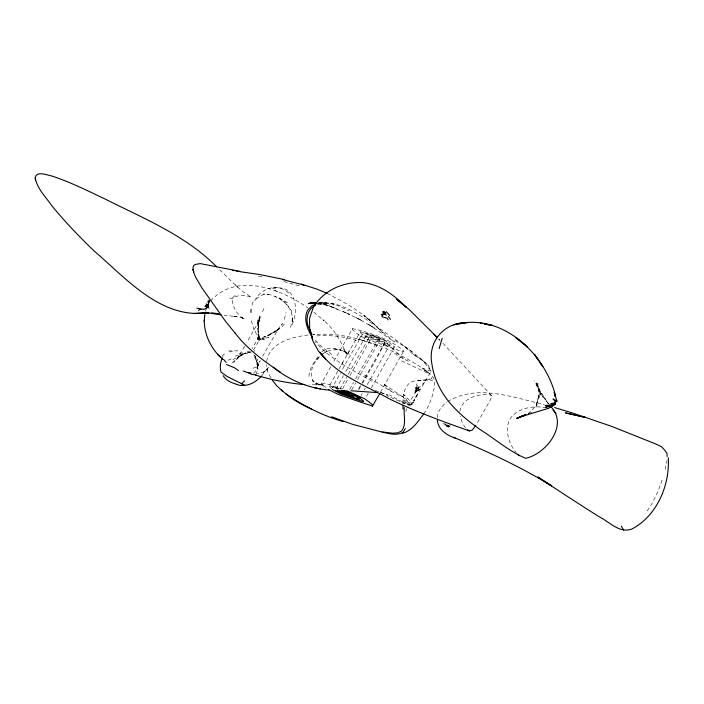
<?xml version="1.0" encoding="UTF-8"?>
<svg xmlns="http://www.w3.org/2000/svg" width="704" height="704" viewBox="0 0 704 704"><rect width="100%" height="100%" fill="white"/><g stroke="black" fill="none" stroke-linecap="round" stroke-linejoin="round"><path stroke-width="0.53" stroke-dasharray="3.52 2.64" d="M415.703 390.702L416.838 391.072L416.838 389.998L416.97 391.125L417.226 389.796L418.396 389.33L418.167 390.359L414.234 392.788L415.879 391.292L415.122 392.295L416.636 388.652L416.618 385.422L415.897 383.583L418.818 387.578L418.546 389.066L419.778 389.479L418.343 390.122L419.778 389.479L418.766 387.948L418.211 388.634L415.342 387.534L418.396 389.33L417.639 390.755L417.745 389.462M258.245 320.232L258.342 335.315L257.233 319.73L258.315 326.198L257.338 332.094M308.959 376.385C309.091 368.65 314.45 362.164 318.331 355.837M403.005 404.008C403.242 396.66 403.427 387.684 409.93 382.853C415.818 379.007 423.368 381.295 429.704 378.946C418.581 384.683 412.491 396.906 407.194 407.695M403.075 400.858L403.11 399.476M208.771 299.834L208.102 307.111L206.228 308.598L204.116 308.642M437.386 417.692C437.448 411.233 441.901 405.803 446.829 402.09M208.903 304.718L208.102 307.111L209.246 300.995M258.887 338.149L259.072 337.445L260.533 339.486L264.378 339.847L260.348 339.152L258.342 337.858L252.164 348.656M222.807 358.037L222.93 356.743M258.896 320.954L258.042 326.788L259.538 315.137L258.315 326.198M418.774 388.74L414.955 388.212L415.703 389.294L415.026 390.139L416.495 390.166L413.195 392.154M266.684 361.275C269.966 341.854 293.172 336.723 309.646 334.84M330.713 366.881L321.675 383.073L321.543 383.944L326.225 388.045M352.519 328.662L352.387 329.534C359.832 337.401 370.462 340.657 380.459 343.957A146.485 25.837 29.5 0 1 386.742 346.139L401.157 351.27L403.304 351.666L403.506 350.812C389.426 338.686 370.374 332.754 352.519 328.662L332.754 363.273M442.966 343.262L491.753 395.859L490.503 399.714L475.666 425.7M204.644 308.308L206.228 308.598L207.029 307.604L204.433 306.416L204.917 306.064L209.202 308.317L206.008 304.146L206.131 303.424L208.182 305.58L208.63 302.746M253.66 373.393L255.948 370.436L257.558 365.464L256.045 360.078M259.327 337.973L258.139 330.651L259.327 337.973L257.778 334.435L259.327 339.337L258.025 337.348L258.878 339.618L258.623 340.965L255.006 330.079M665.13 469.401L667.049 460.46M404.659 403.858L405.442 400.479M258.905 321.71L260.26 316.026L258.57 322.458L260.524 317.038L258.042 323.224L259.89 319.405L246.875 342.311M403.753 403.11L404.536 399.872M209.194 300.74L208.833 302.192L209.326 300.203M284.381 319.211L286.026 312.602M361.953 383.02L383.962 344.133L382.738 346.271C390.491 338.615 371.219 335.949 366.81 334.303L344.907 373.076M257.558 365.464L257.928 369.477L256.186 373.762M459.853 411.365C462.035 397.839 478.236 393.686 490.019 394.724L491.753 395.859M252.058 305.21L253.22 301.453M416.83 391.063L417.226 389.796L414.955 388.212M257.101 367.981L260.26 360.43M432.027 377.3L431.499 378.805L429.519 379.588L417.674 380.908M662.094 480.163L657.835 491.858L652.159 503.254L645.674 513.304M205.401 311.054L207.918 304.225L209.871 301.805M405.75 411.338L406.798 408.566M209.053 300.81L208.076 303.213L208.666 302.315L205.656 306.117L203.095 307.982M262.469 311.793L264.651 307.129M258.597 363.431L257.682 365.323L259.662 361.231M342.514 369.142L363.22 332.781L372.882 335.509L385.792 341.07L376.112 359.586L362.657 383.143M349.712 389.418L353.593 382.36M403.304 351.666L380.424 392.418M336.626 388.626L337.63 386.795M333.432 386.038L332.367 387.825L340.463 372.768M244.666 346.201L237.362 358.697L239.474 356.145L233.49 362.903M342.575 388.731L348.471 378.162M349.95 375.522L371.932 336.961C366.793 333.414 379.588 338.21 380.098 339.847L357.21 380.204M418.546 389.066L418.818 387.561L418.123 386.883L418.062 387.842L417.05 386.584L417.111 387.086M339.882 389.136L346.843 376.798M361.152 395.454L362.182 393.633M262.627 356.286L278.643 328.346L282.515 323.585L280.544 326.63M347.846 353.505L360.448 331.716C372.143 334.796 384.771 338.263 394.09 346.333M351.736 389.866L355.714 382.835M332.394 389.541L329.12 386.329L349.175 351.182M341.449 364.786L342.998 362.058M336.107 389.03L343.438 375.663M348.339 374.167L370.225 335.614M360.483 385.616L357.914 390.13M364.232 389.99L365.262 388.177M367.321 384.542L389.946 344.678L385.792 341.07M371.298 387.842L394.275 347.151M355.573 378.849L378.655 338.589M368.227 393.246L365.649 397.725M365.429 337.823L366.494 336.028L363.22 332.781M360.51 386.716L358.327 390.262M278.643 328.346L277.006 330.959L278.08 329.252L274.701 331.91L282.216 326.63L284.759 323.558M319.431 356.726C311.978 363.81 306.715 377.573 317.09 384.666L312.277 380.662L318.877 384.34L326.216 386.971M367.937 339.275L369.072 337.515L389.946 344.678M423.773 413.908C430.135 404.554 433.902 393.448 434.834 382.193C434.526 375.478 427.486 372.434 422.972 368.65C403.128 355.406 381.26 344.731 357.975 339.222L365.103 341.167L379.667 346.641M395.261 340.674L404.281 346.438L413.204 354.358L422.946 360.818L431.147 371.166L413.67 400.884L418.053 393.272L412.122 404.721L409.182 405.46L386.575 395.674M359.163 338.765L360.897 336.151M445.852 424.433L445.438 423.914L446.899 426.237L449.75 426.562L445.438 423.914L446.204 425.489L444.47 423.676L446.899 426.237L448.536 425.216M221.98 356.312L224.365 354.059L226.424 353.628M253.572 350.055L258.958 340.56L260.348 339.152L268.752 337.48L263.921 336.899L260.392 339.442L261.026 338.932M210.522 300.995C236.782 271.806 281.019 288.93 308.009 308.009M316.615 360.07L319.827 356.435M203.509 309.109C204.635 310.112 209.66 305.862 207.442 307.437M261.474 376.156L268.822 366.731L266.376 370.014L263.173 372.574L267.969 369.538M236.386 359.603L242.528 353.822L231.889 362.956M527.947 414.066L537.205 404.677L535.735 407.194L539.484 393.378L536.193 405.786L539.026 395.278L539.176 397.461L537.786 383.108L540.417 395.094L535.999 381.63L540.734 393.175L534.274 380.864M235.136 295.486L232.364 297.889L232.646 298.602C231.607 306.099 236.905 313.94 242.739 318.199L240.346 317.038L245.001 318.965L241.894 317.777L232.619 316.105L236.667 316.615L223.96 315.26M321.684 351.956C326.674 346.262 334.708 348.744 341.035 350.046C334.682 349.237 327.703 349.976 322.538 354.086L326.902 351.375L325.547 352.097M272.096 333.3L275.202 330.792L279.206 328.83L276.021 331.716L263.921 336.899L268.462 335.72L272.096 333.3L267.071 336.09L275.202 330.792M238.119 357.597L242.229 354.666L232.866 359.594M447.726 401.526C477.321 383.504 513.55 397.637 544.368 404.589M240.944 355.458L237.081 357.57L245.846 352.836L240.944 355.458L250.914 351.833M418.167 390.359L419.778 389.479L418.616 389.84L419.285 389.805M419.355 389.673L418.651 389.576L419.778 389.479M252.912 368.289L255.974 366.934M329.12 386.329L332.094 386.514L339.574 388.89M201.37 308.968L196.997 310.781L201.291 309.338M227.955 360.263L231.757 358.714M528.334 413.679L531.265 412.482L528.22 413.697M264.554 371.738L257.242 373.701M235.25 356.136L250.615 351.974M430.646 380.785L432.925 379.975M253.598 351.234L255.033 350.777M272.413 288.886C296.146 282.093 300.168 311.67 290.655 327.184L292.046 321.64L292.459 316.571L292.292 322.81C294.8 306.601 277.948 293.911 263.199 294.034M248.811 352.625L251.416 351.93M240.231 354.957L245.573 353.558M335.984 388.687L338.457 389.03M288.658 293.014C277.578 282.594 260.832 288.165 254.549 300.969C257.84 296.692 263.437 293.075 269.042 294.422L266.596 293.753M205.313 308.59L206.404 308.37M318.894 303.266C336.38 300.538 352.713 310.842 366.863 319.827C387.869 334.655 409.825 348.436 428.806 365.86L429.405 369.01L428.824 368.051M316.686 303.6L322.045 302.711L319.062 302.914L328.117 303.107L319.062 302.914M415.342 387.534L416.838 387.288L418.211 388.634M318.806 303.274L323.057 302.614M259.318 340.067L257.902 339.152L264.343 338.527M198.906 309.83L201.388 309.452M450.657 424.961L447.471 425.401L446.758 424.512L447.788 424.67M310.842 334.928C329.076 332.798 347.732 335.447 365.103 341.167M247.174 351.71L250.07 351.384M380.098 339.847L371.932 336.961M317.39 304.462L323.514 303.829L330.15 304.806M238.982 353.267L243.76 352.801M444.426 424.987L445.606 424.882M313.359 334.567L314.864 334.47M316.747 335.905C330.123 334.84 343.666 336.538 356.497 340.437M318.877 384.34L316.07 383.689L323.682 384.938L309.373 384.666M321.675 383.073L327.193 383.935L342.1 388.969M318.164 303.054L324.491 302.975L318.305 303.054M238.005 350.847L228.738 350.909M229.39 351.798L233.49 351.842M332.35 387.226L338.976 388.872M258.465 276.39L263.701 276.742M385 342.382L372.134 337.999L366.81 334.303M546.427 407.66C533.526 405.53 517.713 407.502 509.81 419.126C504.645 430.214 508.561 443.793 516.27 452.663M446.899 426.237L449.75 426.562M317.882 303.547L328.011 305.422L322.441 304.031L331.197 306.566L328.31 305.668L349.765 314.512L343.42 311.599L362.173 320.734L355.775 317.346L374.836 328.293L368.051 324.042L394.522 341.994L379.192 329.146L382.721 332.746L372.126 322.168L363.766 315.418L370.762 320.998L379.104 328.97M272.818 287.109L277.209 287.672M318.745 303.662L321.966 304.084M332.772 304.084L333.907 304.269L325.838 302.966M334.558 348.797L342.373 350.662L349.237 354.226L343.288 350.354L348.031 355.406L343.807 349.219L345.365 352.035C340.463 339.706 333.194 328.17 322.863 319.686L324.218 320.98L313.078 311.476M431.147 371.166L421.846 367.99M283.923 281.635L300.898 286.299M408.461 403.665L399.406 400.576L389.418 394.777M229.583 298.03L232.646 298.602C237.679 294.114 245.634 295.222 251.566 297.255C238.603 290.162 229.064 278.177 218.17 268.382M375.346 390.5L388.133 395.217L379.245 392.031M330.123 303.054L336.899 305.149L349.131 310.913M282.726 301.303L288.042 303.002L279.602 298.144L275.114 296.666M415.703 389.294L417.226 389.796M442.842 423.702L443.898 424.054M206.219 307.639L207.073 307.947M278.687 298.188L283.932 300.274M274.93 290.497L277.79 291.667M334.321 307.85L331.566 306.724L340.419 310.358M364.496 375.056L391.503 391.574L402.6 396.704L408.082 402.415L412.122 404.721L410.177 400.937L403.612 394.53L408.082 402.415M401.614 360.879L428.859 373.666L425.454 369.618M408.285 361.222L398.112 356.048L393.501 352.44M327.193 293.366L345.928 303.442L356.162 309.804L366.018 317.064L375.135 324.94M371.73 381.154C351.921 369.574 330.282 359.41 315.146 341.607M366.494 336.028L369.072 337.515M413.204 354.358L421.793 359.489M424.002 369.864L428.481 372.75M258.342 337.858L260.533 339.486M404.281 346.438L413.547 352.686M402.6 396.704L383.24 383.706L391.503 391.574M332.006 354.622L321.262 346.368L314.266 339.046M403.313 358.477L385.845 342.267M422.946 360.818L428.806 365.86M207.662 307.322L205.418 305.175L209.202 308.317L206.008 304.146M235.198 284.83L239.624 289.106M438.618 338.879L440.026 340.278L438.478 338.73M208.182 305.58L206.131 303.424M385.123 344.098L389.277 348.418M286.59 304.427L289.916 308L291.878 312.074M258.878 339.618L259.644 340.578M549.454 404.897L540.681 393.078L548.39 403.867L536.536 385.194L542.872 397.232M259.072 337.445L260.348 339.152M465.441 427.75L462.546 423.509L460.249 416.117M253.801 354.746L257.902 360.307L254.76 357.421L254.575 355.643M270.767 377.819L267.3 370.973L266.446 364.866M208.789 304.084L207.909 302.544L207.504 299.2M257.84 363.792L254.76 357.421L258.984 366.458L256.67 363.484L257.928 369.477M255.121 355.907L255.851 357.966L255.561 356.242M254.065 330.009L251.02 319.546M359.964 331.918L360.114 332.429C369.186 340.947 382.29 342.478 393.439 347.081A5.5 0.968 29.5 0 0 394.09 346.333M250.413 309.25L250.73 314.151M251.689 309.056L251.777 313.711M413.424 402.134L409.182 405.46L413.424 402.134M418.818 387.561L418.141 388.177L418.818 387.578M448.659 427.09L447.779 426.554L448.659 427.09M321.112 303.028L319 303.098L321.112 303.028M412.122 404.721L406.384 404.078L412.122 404.721"/><path stroke-width="1.06" d="M667.058 456.526L667.058 453.578L664.594 449.953L661.487 446.714L655.767 443.986L611.767 426.422L573.795 413.406L554.646 407.581M404.298 407.546C403.357 415.325 406.762 424.415 401.535 431.094L397.654 432.846L392.41 433.18L380.89 431.754L352.37 424.274L331.602 416.777M382.193 315.471L384.234 313.72L384.437 311.52L385.713 313.21L383.671 313.966L382.193 315.471L381.973 316.73L387.332 318.226L388.159 319.836M554.998 404.694L554.479 402.97L555.306 401.526L552.904 398.825L557.022 401.122L555.034 402.82L554.998 404.694L545.257 405.513L550.827 405.715L545.574 407.22L555.042 404.219L555.016 402.389M208.463 312.682C161.234 319.81 126.306 278.414 93.861 250.747C79.086 236.447 64.777 221.619 51.788 205.665C45.716 196.882 37.145 188.663 35.2 177.769C36.458 170.421 47.203 175.261 51.603 175.921C69.89 181.878 87.138 190.555 104.491 198.748C143.466 218.381 185.451 235.277 216.647 266.807M222.798 359.278C211.482 349.686 204.23 335.201 204.257 320.294M204.169 321.332L204.943 313.069M555.306 401.526L555.544 403.726L552.411 406.34L547.624 408.47M328.522 389.558L337.674 394.205L349.615 398.367A146.485 25.837 29.5 0 1 355.898 400.55L372.46 406.076L372.662 405.222L370.982 403.454L365.015 398.974L346.614 390.65M383.671 313.966L384.261 312.919L385.713 313.21M439.12 348.647L442.209 338.334M313.298 307.41L309.584 318.243L309.654 329.771L312.638 339.557L309.998 329.278L312.937 341.106L318.498 351.129L325.67 359.172L319.818 352.308C337.427 375.25 365.754 385.722 390.359 399.344C415.976 411.673 442.675 421.564 469.489 430.936L472.393 430.012L475.666 425.7M222.235 358.283C220.308 362.613 219.578 367.646 221.118 372.214L226.934 376.358L244.746 385.308C251.275 384.833 257.048 380.785 261.474 376.156M349.747 393.378L349.254 394.258L347.811 392.999L348.278 392.093M335.632 390.474L340.49 392.964L358.107 399.133L359.084 399.124L360.122 397.294M379.905 393.325L372.46 406.076M405.337 428.639L403.058 432.203C396.704 436.11 389.03 433.444 382.263 432.221M423.773 413.908C417.903 421.423 412.21 430.822 402.362 433.365M314.222 305.826C324.562 290.03 343.93 281.494 362.534 282.612L363.246 282.647C380.248 284.548 394.434 295.31 406.094 307.138L396.405 299.086L408.883 309.232L436.982 337.234M241.234 383.926L244.587 380.899M315.462 305.43C306.724 309.206 304.982 321.042 309.338 328.83M316.686 303.6L311.555 306.038L307.49 310.438C303.521 318.912 306.962 328.39 311.52 335.878M525.395 414.823L516.604 418.493L525.404 414.885M523.142 415.721L518.065 417.745L523.996 415.545M525.818 414.841L519.763 417.076L548.178 408.399M550.774 405.425L555.042 404.219M554.479 402.97L550.889 403.691L554.444 403.92M349.254 394.258L342.038 391.846L339.724 390.394M208.78 312.541L206.747 312.69L208.71 312.734M310.499 303.406L308.255 303.547L316.677 303.063L310.499 303.406L314.626 303.213M244.746 385.308L240.53 385.563L236.702 384.49M312.655 303.292L316.879 303.16M314.318 303.116L309.69 303.125L316.114 303.354M453.341 437.254C487.159 451.229 520.379 466.778 551.654 485.874L537.759 476.978C558.114 490.371 578.486 503.756 599.122 516.745C609.365 521.717 619.282 533.606 631.77 529.091C656.902 515.962 670.014 485.17 668.254 457.679M350.918 390.746L377.018 392.568M208.27 312.576L205.058 312.418L221.135 314.899M304.779 384.63C288.138 383.205 271.665 379.887 255.658 375.135M256.238 374.942L252.217 374.493L243.258 370.929M211.57 312.831L218.794 313.764M316.598 303.38L313.386 302.958L315.841 303.283M328.962 390.078C308.519 388.353 289.106 380.037 273.161 367.198M239.835 271.665L259.723 274.516L284.231 279.532M196.83 308.176L204.23 309.443M232.32 270.371L234.194 270.697M236.078 271.031L237.961 271.366M383.768 313.632L384.234 313.72M239.791 271.313L200.244 263.595L194.973 264.519L193.45 265.962L192.966 268.048L193.934 273.099L195.545 277.024L201.766 287.663L225.298 321.024L235.198 333.23M282.33 279.453L300.133 284.099M313.993 387.587L320.426 388.89M248.134 372.442L251.073 373.058M236.694 384.261C231.519 382.897 226.019 380.521 223.186 375.725M300.934 283.932L317.337 289.265L327.193 293.366M343.2 421.643C322.766 415.615 303.486 406.076 286.009 393.923M301.18 284.398L304.26 285.41M341.326 390.324L347.811 392.999M342.698 390.474L350.425 393.677L354.174 396.757L341.308 392.374L337.339 390.113M343.772 390.412L357.007 396.07L363.246 400.743A5.5 0.968 29.5 0 1 362.595 401.491L340.85 393.95L332.394 389.541M343.578 390.526L354.93 395.507L359.084 399.124M555.324 394.891C544.016 351.806 500.447 311.837 453.895 324.764L467.746 322.546C444.453 321.939 427.09 341.519 432.036 364.707C433.884 378.004 440.123 390.526 448.307 401.06C457.591 412.553 469.093 421.872 481.158 430.258C495.942 439.648 509.502 451.537 525.703 458.313C546.014 453.922 568.946 424.952 550.774 406.604M226.486 364.505L234.731 367.893L238.533 370.586M455.391 438.187C446.978 435.442 437.914 429.625 437.298 419.883M311.854 409.235C300.872 404.29 290.154 398.262 281.415 389.858M386.408 311.722L389.726 315.542M382.686 312.03L384.56 313.157M383.68 313.342L386.329 315.128M467.755 429.766L469.489 430.936M280.412 372.222C263.824 361.073 247.28 349.052 235.066 333.001M388.344 316.492L390.526 319.334M282.638 391.318L276.637 385.642L271.797 379.518M433.981 334.233L437.07 337.33M217.791 354.367L220.625 357.298M226.142 362.446L223.643 359.436M517.704 454.23L519.147 455.787M553.027 410.115L556.046 413.433M383.143 311.414L384.261 312.919M538.613 360.395L534.486 354.288L542.828 366.705L539.81 362.199M621.377 526.17L623.674 530.112M557.022 401.122L554.013 392.339M35.2 177.769L35.517 179.934M554.541 393.246L554.866 396.343M402.996 405.416L403.031 409.024M384.102 313.958L381.392 314.512L384.102 313.958M205.462 313.007L193.952 313.509L205.462 313.007M482.284 323.541L480.234 323.154L482.293 323.55M492.554 325.468L484.343 323.928L492.571 325.512M585.165 417.34L565.646 412.958L585.165 417.34M525.967 345.611L516.041 337.718L527.472 347.037L525.967 345.611M193.662 271.938L193.037 269.632L193.662 271.938"/></g></svg>
